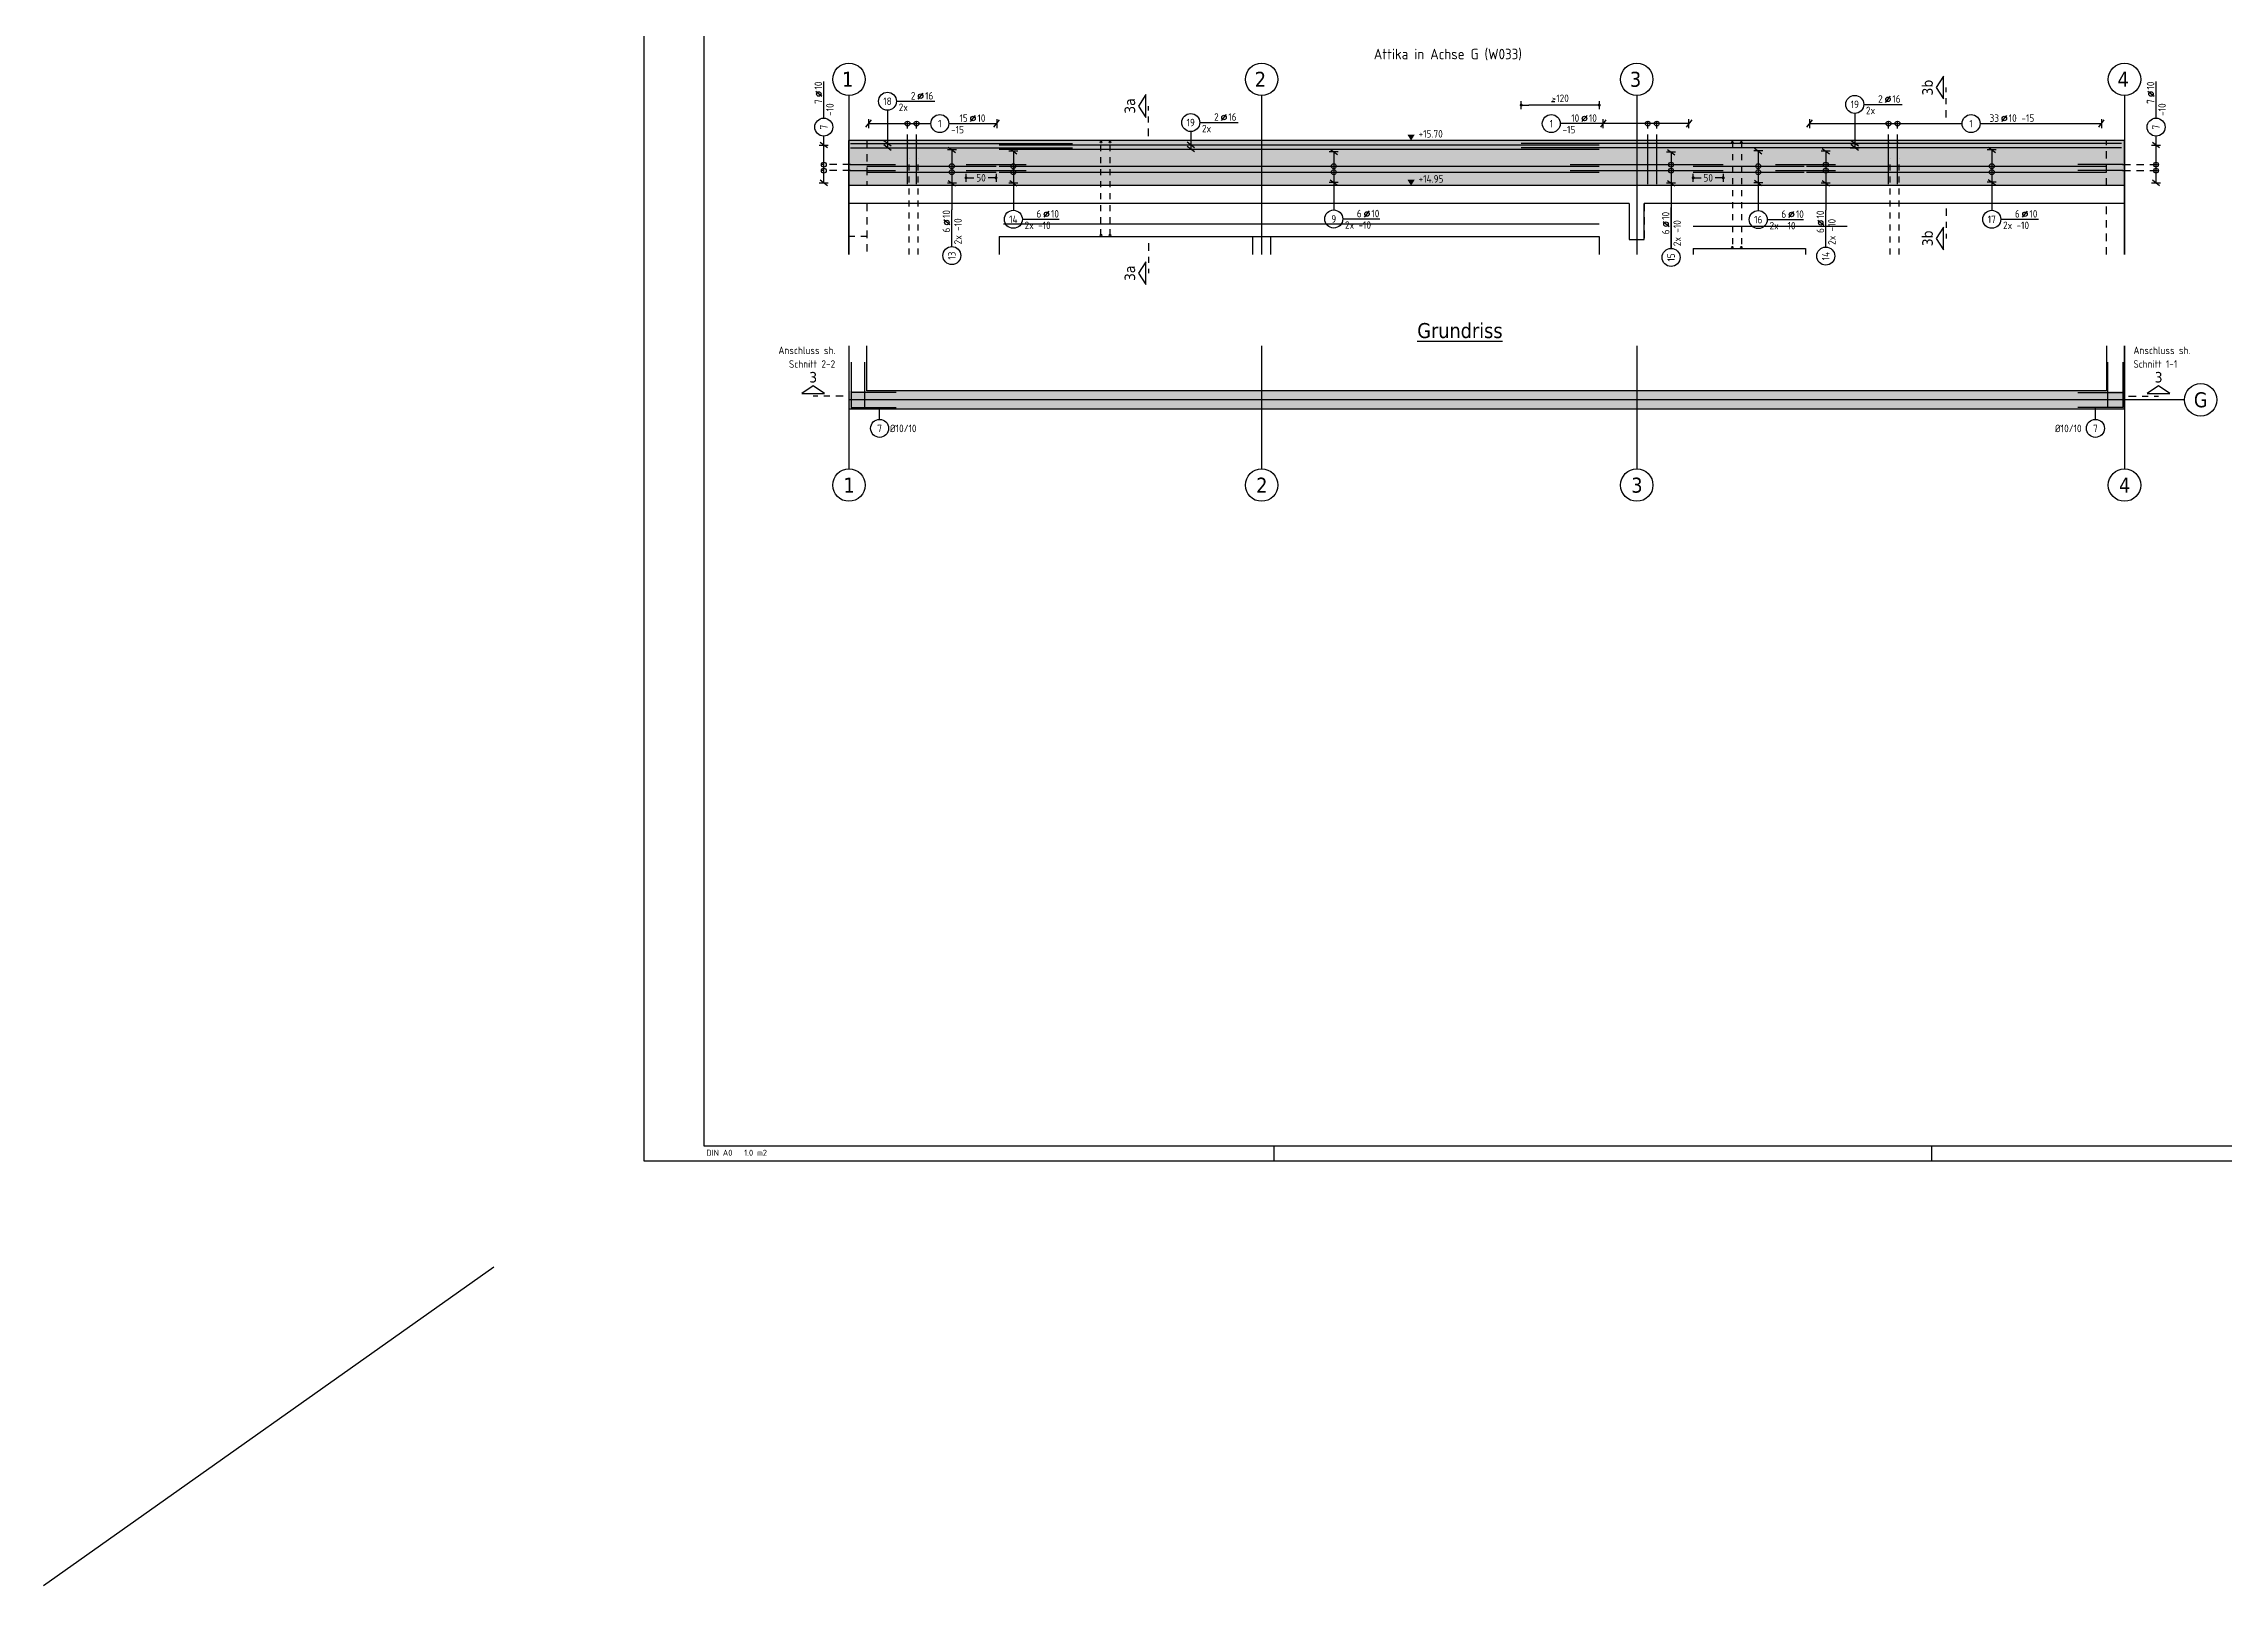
# Model space of a CAD drawing. Extents: x -67 to 77, y -7 to 90.
# Drawn here: x -10 to 26.33, y -7.07 to 18.6 of the extents above; entities that cross this region are included whole.
import ezdxf
from ezdxf.enums import TextEntityAlignment as Align

# ---------------------------------------------------------------- set-up
doc = ezdxf.new("R2010")
doc.units = 0
doc.header["$LTSCALE"] = 0.5
for name, pattern in [('AUSGEZOGEN', [1000.01, 1000, 0.01]), ('DASHDOTSMALL', [1.05, 0.5, -0.25, 0.05, -0.25]), ('HIDDEN', [0.375, 0.25, -0.125]), ('HIDDEN2', [0.187, 0.125, -0.062]), ('STRICHPUNKT2', [0.55, 0.25, -0.125, 0.05, -0.125]), ('VERDECKT', [0.375, 0.25, -0.125])]:
    doc.linetypes.add(name, pattern=pattern)
for name, color, linetype in [('ACHSEN', 7, 'Continuous'), ('AFU', 7, 'Continuous'), ('BETON', 7, 'Continuous'), ('grau_dunkel', 7, 'Continuous'), ('grau_hell', 7, 'Continuous'), ('grau_mittel', 7, 'Continuous'), ('koten', 7, 'Continuous'), ('MASSE', 7, 'Continuous'), ('OBJEKT', 7, 'Continuous'), ('RAHMEN', 7, 'Continuous'), ('RND', 7, 'Continuous'), ('SCHNITTE', 7, 'Continuous'), ('SFP_Achsen', 7, 'Continuous'), ('TEXT', 7, 'Continuous'), ('VERDECKT', 7, 'Continuous')]:
    doc.layers.add(name, color=color, linetype=linetype)
doc.layers.add('NOPLOT', color=7, linetype='Continuous', plot=False)
doc.styles.add('helv', font='tahoma.ttf')
doc.styles.add('txt', font='isocp.shx')
doc.linetypes.add('AFU_50K', pattern='A,0.15,["/",Standard,S=0.2,R=0,X=-0.01,Y=-0.1],0.07,["/",Standard,S=0.2,R=0,X=-0.01,Y=-0.1],0.15', length=0.37)
doc.linetypes.add('AFU_50L', pattern='A,0.75,["/",Standard,S=0.2,R=0,X=-0.01,Y=-0.1],0.07,["/",Standard,S=0.2,R=0,X=-0.01,Y=-0.1],0.75', length=1.57)
doc.dimstyles.new('DOT_I', dxfattribs={"dimscale": 0.5, "dimtxt": 0.25, "dimasz": 0.25, "dimexe": 0.1, "dimexo": 0.3, "dimgap": 0.1, "dimtad": 1, "dimdec": 3, "dimzin": 3, "dimtxsty": 'txt', "dimblk": 'DOT', "dimblk1": 'DOT', "dimblk2": 'DOT', "dimsah": 1, "dimcen": 0.1, "dimse1": 1, "dimse2": 1, "dimazin": 0, "dimtfac": 1, "dimtdec": 4, "dimtix": 1, "dimtmove": 2, "dimatfit": 3, "dimfxl": 0, "dimtvp": 1, "dimtolj": 1, "dimtzin": 0, "dimarcsym": 0})

# ---------------------------------------------------------------- blocks, each defined once
blk = doc.blocks.new('DINA0')
at = {"layer": 'NOPLOT', "color": 191, "linetype": 'AUSGEZOGEN'}
blk.add_line((-20, -14.146), (-5, -3.537), dxfattribs=at)
at = {"layer": 'RAHMEN'}
for p, q in [((0, 84.1), (0, 0)), ((0, 0), (118.9, 0))]:
    blk.add_line(p, q, dxfattribs=at)
at = {"layer": 'RAHMEN', "color": 5}
for p, q in [((2, 83.6), (2, 0.5)), ((2, 0.5), (118.4, 0.5))]:
    blk.add_line(p, q, dxfattribs=at)
at = {"layer": 'RAHMEN', "color": 7}
for p, q in [((21, 0), (21, 0.5)), ((42.9, 0.5), (42.9, 0))]:
    blk.add_line(p, q, dxfattribs=at)
at = {"layer": 'RAHMEN', "color": 7, "style": 'txt'}
blk.add_text('DIN A0   1.0 m2', height=0.2, dxfattribs=at).set_placement((2.083, 0.164))
blk = doc.blocks.new('okrd_o')
at = {"layer": 'koten', "color": 7, "linetype": 'Continuous'}
blk.add_solid([(-0.125, 0.202), (0.125, 0.202), (0, 0)], dxfattribs=at)
at = {"layer": 'koten', "style": 'txt'}
blk.add_attdef('OKRD', (0.25, 0.1), '', height=0.25, dxfattribs=at)
blk = doc.blocks.new('SCHN-2')
at = {"layer": 'SCHNITTE', "color": 6, "linetype": 'Continuous'}
blk.add_lwpolyline([(0.378, 0.088), (0, 0.34), (-0.378, 0.088)], close=True, dxfattribs=at)
at = {"layer": 'SCHNITTE', "color": 1, "linetype": 'DASHDOTSMALL', "style": 'helv'}
blk.add_attdef('SCHN-2', text='', height=0.35, dxfattribs=at).set_placement((0, 0.45), align=Align.CENTER)
blk = doc.blocks.new('lei_gre')
at = {"layer": 'RND', "color": 7, "linetype": 'Continuous'}
for p, q in [((-0.09, -0.12), (0.09, 0.12)), ((0, 0.15), (0, -0.15))]:
    blk.add_line(p, q, dxfattribs=at)
blk = doc.blocks.new('RND_LEI')
at = {"layer": 'RND', "color": 7, "linetype": 'Continuous'}
blk.add_line((1.022, 0.066), (1.19, 0.27), dxfattribs=at)
for centre, radius in [((0, 0), 0.3), ((1.106, 0.168), 0.075)]:
    blk.add_circle(centre, radius, dxfattribs=at)
at = {"layer": 'RND', "color": 7, "linetype": 'Continuous', "style": 'txt'}
blk.add_attdef('POSL', text='', height=0.25, dxfattribs=at).set_placement((0, 0), align=Align.MIDDLE)
blk.add_attdef('ANZ', text='', height=0.25, dxfattribs=at).set_placement((0.931, 0.057), align=Align.RIGHT)
for tag, p in [('DUM', (1.253, 0.057)), ('ABSTD', (1.674, 0.057)), ('POSTXT', (0.374, -0.327))]:
    blk.add_attdef(tag, p, '', height=0.25, dxfattribs=at)
blk = doc.blocks.new('RND_HIN')
at = {"layer": 'RND', "color": 7, "linetype": 'Continuous'}
blk.add_circle((0, 0), 0.3, dxfattribs=at)
at = {"layer": 'RND', "color": 7, "linetype": 'Continuous', "style": 'txt'}
blk.add_attdef('POSI', text='', height=0.25, dxfattribs=at).set_placement((0, 0), align=Align.MIDDLE)
blk = doc.blocks.new('DOT')
at = {"layer": 'MASSE', "color": 7, "linetype": 'Continuous'}
for p, q in [((0, 0), (-1, 0)), ((0, 0.54), (0, -0.54))]:
    blk.add_line(p, q, dxfattribs=at)
at = {"layer": 'MASSE', "color": 7, "linetype": 'Continuous', "const_width": 0.2}
blk.add_lwpolyline([(-0.1, 0, 1), (0.1, 0, 1)], format="xyb", close=True, dxfattribs=at)
blk = doc.blocks.new('*D44')
at = {"layer": 'Defpoints', "color": 0, "linetype": 'AUSGEZOGEN', "transparency": 16777216}
for p in [(14.617, 17.581), (14.617, 17.581), (15.917, 17.581)]:
    blk.add_point(p, dxfattribs=at)
at = {"layer": 'MASSE', "color": 0, "linetype": 'AUSGEZOGEN', "lineweight": -2, "transparency": 16777216}
blk.add_line((15.792, 17.581), (14.742, 17.581), dxfattribs=at)
at = {"layer": 'MASSE', "color": 0, "linetype": 'AUSGEZOGEN', "lineweight": -2, "transparency": 16777216, "xscale": 0.125, "yscale": 0.125, "zscale": 0.125, "rotation": 180}
blk.add_blockref('DOT', (14.617, 17.581), dxfattribs=at)
at = {"layer": 'MASSE', "color": 0, "linetype": 'AUSGEZOGEN', "lineweight": -2, "transparency": 16777216, "xscale": 0.125, "yscale": 0.125, "zscale": 0.125}
blk.add_blockref('DOT', (15.917, 17.581), dxfattribs=at)
at = {"layer": 'MASSE', "color": 0, "linetype": 'AUSGEZOGEN', "transparency": 16777216, "insert": (15.267, 17.694), "char_height": 0.125, "attachment_point": 5, "style": 'txt'}
blk.add_mtext('\\A1;>120', dxfattribs=at)
blk = doc.blocks.new('*D45')
at = {"layer": 'Defpoints', "color": 0, "linetype": 'AUSGEZOGEN', "transparency": 16777216}
for p in [(5.367, 16.37), (5.367, 16.37), (5.867, 16.37)]:
    blk.add_point(p, dxfattribs=at)
at = {"layer": 'MASSE', "color": 0, "linetype": 'AUSGEZOGEN', "lineweight": -2, "transparency": 16777216}
for p, q in [((5.492, 16.37), (5.498, 16.37)), ((5.742, 16.37), (5.735, 16.37))]:
    blk.add_line(p, q, dxfattribs=at)
at = {"layer": 'MASSE', "color": 0, "linetype": 'AUSGEZOGEN', "lineweight": -2, "transparency": 16777216, "xscale": 0.125, "yscale": 0.125, "zscale": 0.125, "rotation": 180}
blk.add_blockref('DOT', (5.367, 16.37), dxfattribs=at)
at = {"layer": 'MASSE', "color": 0, "linetype": 'AUSGEZOGEN', "lineweight": -2, "transparency": 16777216, "xscale": 0.125, "yscale": 0.125, "zscale": 0.125}
blk.add_blockref('DOT', (5.867, 16.37), dxfattribs=at)
at = {"layer": 'MASSE', "color": 0, "linetype": 'AUSGEZOGEN', "transparency": 16777216, "insert": (5.617, 16.37), "char_height": 0.125, "attachment_point": 5, "style": 'txt'}
blk.add_mtext('\\A1;50', dxfattribs=at)
blk = doc.blocks.new('*D46')
at = {"layer": 'Defpoints', "color": 0, "linetype": 'AUSGEZOGEN', "transparency": 16777216}
for p in [(17.482, 16.37), (17.482, 16.37), (17.982, 16.37)]:
    blk.add_point(p, dxfattribs=at)
at = {"layer": 'MASSE', "color": 0, "linetype": 'AUSGEZOGEN', "lineweight": -2, "transparency": 16777216}
for p, q in [((17.607, 16.37), (17.613, 16.37)), ((17.857, 16.37), (17.85, 16.37))]:
    blk.add_line(p, q, dxfattribs=at)
at = {"layer": 'MASSE', "color": 0, "linetype": 'AUSGEZOGEN', "lineweight": -2, "transparency": 16777216, "xscale": 0.125, "yscale": 0.125, "zscale": 0.125, "rotation": 180}
blk.add_blockref('DOT', (17.482, 16.37), dxfattribs=at)
at = {"layer": 'MASSE', "color": 0, "linetype": 'AUSGEZOGEN', "lineweight": -2, "transparency": 16777216, "xscale": 0.125, "yscale": 0.125, "zscale": 0.125}
blk.add_blockref('DOT', (17.982, 16.37), dxfattribs=at)
at = {"layer": 'MASSE', "color": 0, "linetype": 'AUSGEZOGEN', "transparency": 16777216, "insert": (17.732, 16.37), "char_height": 0.125, "attachment_point": 5, "style": 'txt'}
blk.add_mtext('\\A1;50', dxfattribs=at)

msp = doc.modelspace()

# ---------------------------------------------------------------- hatches: boundary and pattern name
at = {"layer": 'grau_dunkel'}
h = msp.add_hatch(color=21, dxfattribs=at)
h.paths.add_polyline_path([(24.367, 16.24), (24.667, 16.24), (24.667, 16.99), (24.367, 16.99)])
h.paths.add_polyline_path([(3.417, 16.24), (3.717, 16.24), (3.717, 16.99), (3.417, 16.99)])
at = {"layer": 'grau_hell'}
msp.add_hatch(color=9, dxfattribs=at).paths.add_polyline_path([(24.367, 16.24), (24.367, 16.99), (3.717, 16.99), (3.717, 16.24)])
at = {"layer": 'grau_mittel'}
msp.add_hatch(color=61, dxfattribs=at).paths.add_polyline_path([(24.667, 12.522), (24.667, 12.822), (3.417, 12.822), (3.417, 12.522)])

# ---------------------------------------------------------------- linework, layer by layer
at = {"layer": 'ACHSEN', "color": 140, "linetype": 'AUSGEZOGEN'}
for p, q in [((3.417, 17.74), (3.417, 15.09)), ((10.292, 17.74), (10.292, 15.09)), ((16.542, 17.74), (16.542, 15.09)), ((24.667, 17.74), (24.667, 15.09)), ((3.417, 13.572), (3.417, 11.522)), ((10.292, 13.572), (10.292, 11.522)), ((16.542, 13.572), (16.542, 11.522)), ((24.667, 13.572), (24.667, 11.522)), ((25.667, 12.672), (3.417, 12.672))]:
    msp.add_line(p, q, dxfattribs=at)
at = {"layer": 'AFU', "color": 8, "linetype": 'AFU_50L'}
for p, q in [((24.667, 16.24), (3.417, 16.24)), ((16.417, 15.94), (3.417, 15.94)), ((24.667, 15.94), (16.667, 15.94))]:
    msp.add_line(p, q, dxfattribs=at)
at = {"layer": 'AFU', "color": 8, "linetype": 'AFU_50K'}
for p, q in [((16.417, 15.94), (16.417, 15.34)), ((16.667, 15.34), (16.667, 15.94)), ((10.142, 15.39), (10.442, 15.39)), ((16.417, 15.34), (16.667, 15.34))]:
    msp.add_line(p, q, dxfattribs=at)
at = {"layer": 'BETON', "color": 6, "linetype": 'AUSGEZOGEN'}
for p, q in [((3.417, 15.09), (3.417, 16.99)), ((24.667, 16.99), (3.417, 16.99)), ((24.667, 15.09), (24.667, 16.99)), ((5.917, 15.39), (5.917, 15.09)), ((5.917, 15.39), (10.142, 15.39)), ((10.142, 15.39), (10.142, 15.09)), ((10.442, 15.39), (10.442, 15.09)), ((10.442, 15.39), (15.917, 15.39)), ((15.917, 15.39), (15.917, 15.09)), ((17.482, 15.19), (19.352, 15.19)), ((17.482, 15.19), (17.482, 15.09)), ((19.352, 15.19), (19.352, 15.09))]:
    msp.add_line(p, q, dxfattribs=at)
at = {"layer": 'BETON', "color": 6, "linetype": 'AUSGEZOGEN', "lineweight": -2}
for p, q in [((3.417, 13.572), (3.417, 12.522)), ((3.717, 12.822), (3.717, 13.572)), ((24.367, 13.572), (24.367, 12.822)), ((24.667, 12.522), (24.667, 13.572)), ((24.367, 12.822), (3.717, 12.822)), ((3.417, 12.522), (24.667, 12.522))]:
    msp.add_line(p, q, dxfattribs=at)
at = {"layer": 'MASSE', "color": 7, "linetype": 'AUSGEZOGEN'}
msp.add_line((15.119, 17.642), (15.177, 17.642), dxfattribs=at)
at = {"layer": 'NOPLOT', "color": 191, "linetype": 'AUSGEZOGEN'}
for p, q in [((5.994, 15.604), (15.917, 15.604)), ((17.482, 15.567), (20.047, 15.567))]:
    msp.add_line(p, q, dxfattribs=at)
at = {"layer": 'RND', "color": 7, "linetype": 'AUSGEZOGEN'}
for p, q in [((2.998, 17.364), (2.998, 17.976)), ((25.193, 17.364), (25.193, 17.976)), ((4.209, 17.645), (4.849, 17.645)), ((20.324, 17.593), (20.964, 17.593)), ((3.745, 17.273), (4.781, 17.273)), ((5.081, 17.273), (5.878, 17.273)), ((9.261, 17.291), (9.901, 17.291)), ((15.984, 17.273), (15.268, 17.273)), ((17.412, 17.273), (15.984, 17.273)), ((19.422, 17.273), (21.962, 17.273)), ((22.262, 17.273), (24.284, 17.273)), ((2.998, 16.912), (2.998, 17.064)), ((2.998, 16.284), (2.998, 16.912)), ((5.131, 16.836), (5.131, 16.281)), ((6.156, 16.813), (6.156, 16.281)), ((11.494, 16.804), (11.494, 16.29)), ((17.114, 16.798), (17.114, 16.281)), ((18.566, 16.817), (18.566, 16.288)), ((19.691, 16.813), (19.691, 16.281)), ((22.457, 16.835), (22.457, 16.296)), ((25.193, 16.912), (25.193, 17.064)), ((25.193, 16.284), (25.193, 16.912)), ((5.131, 16.281), (5.131, 15.836)), ((6.156, 16.281), (6.156, 15.829)), ((11.494, 16.29), (11.494, 15.834)), ((17.114, 16.281), (17.114, 15.194)), ((18.566, 16.288), (18.566, 15.824)), ((19.691, 16.281), (19.691, 15.829)), ((22.457, 16.296), (22.457, 15.829)), ((5.131, 15.224), (5.131, 15.836)), ((6.306, 15.679), (6.918, 15.679)), ((11.644, 15.684), (12.261, 15.684)), ((17.114, 15.194), (17.114, 15.874)), ((18.716, 15.674), (19.318, 15.674)), ((19.691, 15.216), (19.691, 15.829)), ((22.607, 15.679), (23.232, 15.679))]:
    msp.add_line(p, q, dxfattribs=at)
at = {"layer": 'RND', "color": 102, "linetype": 'AUSGEZOGEN'}
for p, q in [((4.059, 17.495), (4.059, 16.872)), ((20.174, 17.443), (20.174, 16.872)), ((9.111, 17.141), (9.111, 16.847)), ((3.928, 12.347), (3.928, 12.547)), ((24.183, 12.347), (24.183, 12.547))]:
    msp.add_line(p, q, dxfattribs=at)
at = {"layer": 'RND', "color": 102, "linetype": 'VERDECKT'}
for p, q in [((4.393, 16.965), (4.393, 17.323)), ((4.543, 16.965), (4.543, 17.323)), ((16.725, 16.965), (16.725, 17.323)), ((16.875, 16.965), (16.875, 17.323)), ((20.736, 16.965), (20.736, 17.323)), ((20.886, 16.965), (20.886, 17.323)), ((3.442, 16.589), (2.948, 16.589)), ((3.442, 16.489), (2.948, 16.489)), ((24.642, 16.589), (25.243, 16.589)), ((24.642, 16.489), (25.243, 16.489))]:
    msp.add_line(p, q, dxfattribs=at)
at = {"layer": 'RND', "color": 1, "linetype": 'AUSGEZOGEN'}
for points in [[(3.442, 16.942), (7.142, 16.942)], [(3.442, 16.872), (7.142, 16.872)], [(4.393, 16.265), (4.393, 16.965)], [(4.543, 16.265), (4.543, 16.965)], [(5.917, 16.917), (15.917, 16.917)], [(5.917, 16.847), (15.917, 16.847)], [(24.617, 16.942), (14.617, 16.942)], [(24.617, 16.872), (14.617, 16.872)], [(16.725, 16.265), (16.725, 16.965)], [(16.875, 16.265), (16.875, 16.965)], [(20.736, 16.265), (20.736, 16.965)], [(20.886, 16.265), (20.886, 16.965)], [(3.442, 16.589), (4.192, 16.589)], [(3.442, 16.489), (4.192, 16.489)], [(3.717, 16.564), (5.867, 16.564)], [(3.717, 16.464), (5.867, 16.464)], [(5.367, 16.589), (6.367, 16.589)], [(5.367, 16.489), (6.367, 16.489)], [(5.917, 16.564), (15.917, 16.564)], [(5.917, 16.464), (15.917, 16.464)], [(15.432, 16.589), (17.982, 16.589)], [(15.432, 16.489), (17.982, 16.489)], [(17.482, 16.564), (19.332, 16.564)], [(17.482, 16.464), (19.332, 16.464)], [(18.852, 16.589), (19.852, 16.589)], [(18.852, 16.489), (19.852, 16.489)], [(19.367, 16.564), (24.367, 16.564)], [(19.367, 16.464), (24.367, 16.464)], [(24.642, 16.589), (23.892, 16.589)], [(24.642, 16.489), (23.892, 16.489)], [(3.452, 13.297), (3.452, 12.547), (3.682, 12.547), (3.682, 13.297)], [(24.642, 13.297), (24.642, 12.547), (24.392, 12.547), (24.392, 13.297)], [(4.202, 12.797), (3.452, 12.797), (3.452, 12.547), (4.202, 12.547)], [(23.892, 12.797), (24.642, 12.797), (24.642, 12.547), (23.892, 12.547)]]:
    msp.add_lwpolyline(points, dxfattribs=at)
at = {"layer": 'RND', "color": 7, "linetype": 'AUSGEZOGEN', "const_width": 0.0125}
for points in [[(4.393, 16.971, 1), (4.393, 16.958, 1)], [(4.543, 16.971, 1), (4.543, 16.958, 1)], [(16.725, 16.971, 1), (16.725, 16.958, 1)], [(16.875, 16.971, 1), (16.875, 16.958, 1)], [(20.736, 16.971, 1), (20.736, 16.958, 1)], [(20.886, 16.971, 1), (20.886, 16.958, 1)], [(3.442, 16.596, -1), (3.442, 16.583, -1)], [(3.442, 16.496, -1), (3.442, 16.483, -1)], [(24.642, 16.596, 1), (24.642, 16.583, 1)], [(24.642, 16.496, 1), (24.642, 16.483, 1)]]:
    msp.add_lwpolyline(points, format="xyb", close=True, dxfattribs=at)
at = {"layer": 'RND', "color": 1, "linetype": 'HIDDEN2'}
for points in [[(7.616, 15.415), (7.616, 16.965)], [(7.766, 15.415), (7.766, 16.965)], [(18.135, 16.965), (18.135, 15.215)], [(18.285, 16.965), (18.285, 15.215)], [(4.42, 15.09), (4.42, 16.69)], [(4.57, 15.09), (4.57, 16.69)], [(20.763, 15.09), (20.763, 16.69)], [(20.913, 15.09), (20.913, 16.69)]]:
    msp.add_lwpolyline(points, dxfattribs=at)
at = {"layer": 'RND', "color": 7, "linetype": 'AUSGEZOGEN'}
for centre, radius in [((4.393, 17.273), 0.04), ((4.543, 17.273), 0.04), ((16.725, 17.273), 0.04), ((16.875, 17.273), 0.04), ((20.736, 17.273), 0.04), ((20.886, 17.273), 0.04), ((7.616, 16.965), 0.014), ((7.766, 16.965), 0.014), ((18.135, 16.965), 0.0125), ((18.285, 16.965), 0.0125), ((2.998, 16.589), 0.04), ((2.998, 16.489), 0.04), ((5.131, 16.564), 0.04), ((5.131, 16.464), 0.04), ((6.156, 16.564), 0.04), ((6.156, 16.464), 0.04), ((11.494, 16.564), 0.04), ((11.494, 16.464), 0.04), ((17.114, 16.589), 0.04), ((17.114, 16.489), 0.04), ((18.566, 16.564), 0.04), ((18.566, 16.464), 0.04), ((19.691, 16.589), 0.04), ((19.691, 16.489), 0.04), ((22.457, 16.564), 0.04), ((22.457, 16.464), 0.04), ((25.193, 16.589), 0.04), ((25.193, 16.489), 0.04), ((7.616, 15.415), 0.014), ((7.766, 15.415), 0.014), ((18.135, 15.215), 0.0125), ((18.285, 15.215), 0.0125)]:
    msp.add_circle(centre, radius, dxfattribs=at)
at = {"layer": 'SCHNITTE', "color": 6, "linetype": 'STRICHPUNKT2'}
for p, q in [((21.698, 17.372), (21.698, 17.872)), ((8.409, 17.066), (8.409, 17.566)), ((21.698, 15.861), (21.698, 15.361)), ((8.409, 15.28), (8.409, 14.78)), ((3.321, 12.736), (2.821, 12.736)), ((24.736, 12.736), (25.236, 12.736))]:
    msp.add_line(p, q, dxfattribs=at)
at = {"layer": 'SFP_Achsen', "color": 7, "linetype": 'AUSGEZOGEN'}
for centre in [(3.417, 18.01), (10.292, 18.01), (16.542, 18.01), (24.667, 18.01), (25.937, 12.672), (3.417, 11.252), (10.292, 11.252), (16.542, 11.252), (24.667, 11.252)]:
    msp.add_circle(centre, 0.27, dxfattribs=at)
at = {"layer": 'VERDECKT', "color": 7, "linetype": 'VERDECKT'}
for p, q in [((3.717, 16.99), (3.717, 16.24)), ((24.367, 16.24), (24.367, 16.99)), ((3.717, 15.94), (3.717, 15.09)), ((16.417, 15.94), (16.417, 15.34)), ((16.667, 15.94), (16.667, 15.34)), ((24.367, 15.09), (24.367, 15.94)), ((16.417, 15.34), (16.667, 15.34))]:
    msp.add_line(p, q, dxfattribs=at)
at = {"layer": 'VERDECKT', "color": 7, "linetype": 'HIDDEN'}
for p, q in [((24.367, 16.24), (3.717, 16.24)), ((16.417, 15.94), (3.717, 15.94)), ((24.367, 15.94), (16.667, 15.94))]:
    msp.add_line(p, q, dxfattribs=at)
at = {"layer": 'VERDECKT', "color": 7, "linetype": 'HIDDEN2'}
msp.add_line((3.717, 15.39), (3.417, 15.39), dxfattribs=at)

# ---------------------------------------------------------------- block references
at = {"xscale": 0.5, "yscale": 0.5, "zscale": 0.5}
msp.add_blockref('DINA0', (0, 0), dxfattribs=at)
at = {"layer": 'koten', "color": 7, "linetype": 'VERDECKT'}
ref = msp.add_blockref('okrd_o', (12.782, 16.99), dxfattribs=dict(at, xscale=0.5, yscale=0.5, zscale=0.5))
ref.add_attrib('OKRD', '+15.70', (12.907, 17.04), dxfattribs={"layer": '0', "color": 0, "linetype": 'ByBlock', "height": 0.125, "style": 'txt'})
ref = msp.add_blockref('okrd_o', (12.782, 16.24), dxfattribs=dict(at, xscale=0.5, yscale=0.5, zscale=0.5))
ref.add_attrib('OKRD', '+14.95', (12.907, 16.29), dxfattribs={"layer": '0', "color": 0, "linetype": 'ByBlock', "height": 0.125, "style": 'txt'})
at = {"layer": 'RND', "color": 7, "linetype": 'AUSGEZOGEN', "xscale": 0.5, "yscale": 0.5, "zscale": 0.5, "rotation": 90}
for p, values in [((2.998, 17.214), {'POSL': '7', 'DUM': '10', 'ANZ': '7', 'POSTXT': '-10'}), ((25.193, 17.214), {'POSL': '7', 'DUM': '10', 'ANZ': '7', 'POSTXT': '-10'}), ((5.131, 15.074), {'POSL': '13', 'DUM': '10', 'ANZ': '6', 'POSTXT': '2x -10'}), ((17.114, 15.044), {'POSL': '15', 'DUM': '10', 'ANZ': '6', 'POSTXT': '2x -10'}), ((19.691, 15.066), {'POSL': '14', 'DUM': '10', 'ANZ': '6', 'POSTXT': '2x -10'})]:
    msp.add_blockref('RND_LEI', p, dxfattribs=at).add_auto_attribs(values)
at = {"layer": 'RND', "color": 7, "linetype": 'AUSGEZOGEN', "xscale": 0.5, "yscale": 0.5, "zscale": 0.5}
for name, p, values in [('RND_LEI', (4.059, 17.645), {'POSL': '18', 'DUM': '16', 'ANZ': '2', 'POSTXT': '2x'}), ('RND_LEI', (9.111, 17.291), {'POSL': '19', 'DUM': '16', 'ANZ': '2', 'POSTXT': '2x'}), ('RND_LEI', (20.174, 17.593), {'POSL': '19', 'DUM': '16', 'ANZ': '2', 'POSTXT': '2x'}), ('RND_LEI', (4.931, 17.273), {'POSL': '1', 'DUM': '10', 'ANZ': '15', 'POSTXT': '-15'}), ('RND_LEI', (15.118, 17.273), {'POSL': '1', 'DUM': '10', 'ANZ': '10', 'POSTXT': '-15'}), ('RND_LEI', (22.112, 17.273), {'POSL': '1', 'DUM': '10', 'ANZ': '33', 'ABSTD': '-15'}), ('RND_LEI', (6.156, 15.679), {'POSL': '14', 'DUM': '10', 'ANZ': '6', 'POSTXT': '2x -10'}), ('RND_LEI', (11.494, 15.684), {'POSL': '9', 'DUM': '10', 'ANZ': '6', 'POSTXT': '2x -10'}), ('RND_LEI', (18.566, 15.674), {'POSL': '16', 'DUM': '10', 'ANZ': '6', 'POSTXT': '2x -10'}), ('RND_LEI', (22.457, 15.679), {'POSL': '17', 'DUM': '10', 'ANZ': '6', 'POSTXT': '2x -10'}), ('RND_HIN', (3.928, 12.197), {'POSI': '7'}), ('RND_HIN', (24.183, 12.197), {'POSI': '7'})]:
    msp.add_blockref(name, p, dxfattribs=at).add_auto_attribs(values)
for p in [(3.745, 17.273), (5.878, 17.273), (19.422, 17.273), (24.284, 17.273)]:
    msp.add_blockref('lei_gre', p, dxfattribs=at)
for p, rotation in [((15.984, 17.273), 180), ((17.412, 17.273), 180), ((2.998, 16.912), 90), ((4.059, 16.942), 90.0000000000105), ((4.059, 16.872), 90), ((5.131, 16.836), 270), ((6.156, 16.813), 270), ((9.111, 16.917), 90), ((9.111, 16.847), 90), ((11.494, 16.804), 270), ((17.114, 16.798), 270), ((18.566, 16.817), 270), ((19.691, 16.813), 270), ((20.174, 16.942), 90), ((20.174, 16.872), 90), ((22.457, 16.835), 270), ((25.193, 16.912), 90), ((2.998, 16.284), 90), ((5.131, 16.281), 270), ((6.156, 16.281), 270), ((11.494, 16.29), 270), ((17.114, 16.281), 270), ((18.566, 16.288), 270), ((19.691, 16.281), 270), ((22.457, 16.296), 270), ((25.193, 16.284), 90)]:
    msp.add_blockref('lei_gre', p, dxfattribs=dict(at, rotation=rotation))
at = {"layer": 'SCHNITTE', "color": 6, "linetype": 'STRICHPUNKT2', "xscale": 0.5, "yscale": 0.5, "zscale": 0.5, "rotation": 90}
for p, values in [((21.698, 17.872), {'SCHN-2': '3b'}), ((8.409, 17.566), {'SCHN-2': '3a'}), ((21.698, 15.361), {'SCHN-2': '3b'}), ((8.409, 14.78), {'SCHN-2': '3a'})]:
    msp.add_blockref('SCHN-2', p, dxfattribs=at).add_auto_attribs(values)
at = {"layer": 'SCHNITTE', "color": 6, "linetype": 'STRICHPUNKT2', "xscale": 0.5, "yscale": 0.5, "zscale": 0.5}
for p in [(2.821, 12.736), (25.236, 12.736)]:
    msp.add_blockref('SCHN-2', p, dxfattribs=at).add_auto_attribs({'SCHN-2': '3'})

# ---------------------------------------------------------------- texts
at = {"layer": 'OBJEKT', "color": 6, "linetype": 'AUSGEZOGEN', "style": 'helv'}
msp.add_text('%%uGrundriss', height=0.25, dxfattribs=at).set_placement((12.885, 13.951), align=Align.TOP_LEFT)
at = {"layer": 'SFP_Achsen', "color": 6, "linetype": 'AUSGEZOGEN', "style": 'helv'}
for s, p in [('1', (3.303, 17.886)), ('2', (10.178, 17.886)), ('3', (16.428, 17.886)), ('4', (24.553, 17.886)), ('G', (25.823, 12.548)), ('1', (3.326, 11.126)), ('2', (10.201, 11.126)), ('3', (16.451, 11.126)), ('4', (24.576, 11.126))]:
    msp.add_text(s, height=0.25, dxfattribs=at).set_placement(p)
at = {"layer": 'TEXT', "color": 1, "linetype": 'AUSGEZOGEN', "style": 'txt'}
for s, height, p in [('Attika in Achse G (W033)', 0.175, (12.161, 18.344)), ('Anschluss sh.', 0.125, (2.241, 13.434)), ('Anschluss sh.', 0.125, (24.816, 13.434)), ('Schnitt 2-2', 0.125, (2.417, 13.206)), ('Schnitt 1-1', 0.125, (24.816, 13.206))]:
    msp.add_text(s, height=height, dxfattribs=at).set_placement(p)
at = {"layer": 'TEXT', "color": 7, "linetype": 'AUSGEZOGEN', "style": 'txt'}
for p in [(4.098, 12.133), (23.508, 12.133)]:
    msp.add_text('%%C10/10', height=0.125, dxfattribs=at).set_placement(p)

# ---------------------------------------------------------------- dimensions: what is measured, and where the dimension line sits
at = {"layer": 'MASSE', "color": 7, "linetype": 'AUSGEZOGEN'}
dim = msp.add_linear_dim(base=(14.617, 17.581), p1=(15.917, 17.581), p2=(14.617, 17.581), text='>120', dimstyle='DOT_I', override={"dimdec": 0, "dimlfac": 100}, dxfattribs=at)
dim.commit()
dim.dimension.update_dxf_attribs({"geometry": '*D44', "text_midpoint": (15.267, 17.694)})
for base, p1, p2, picture, middle in [((5.367, 16.37), (5.867, 16.37), (5.367, 16.37), '*D45', (5.617, 16.37)), ((17.482, 16.37), (17.982, 16.37), (17.482, 16.37), '*D46', (17.732, 16.37))]:
    dim = msp.add_linear_dim(base=base, p1=p1, p2=p2, dimstyle='DOT_I', override={"dimdec": 0, "dimlfac": 100}, dxfattribs=at)
    dim.commit()
    dim.dimension.update_dxf_attribs({"geometry": picture, "text_midpoint": middle, "dimtype": 160})

doc.saveas('drawing.dxf')
